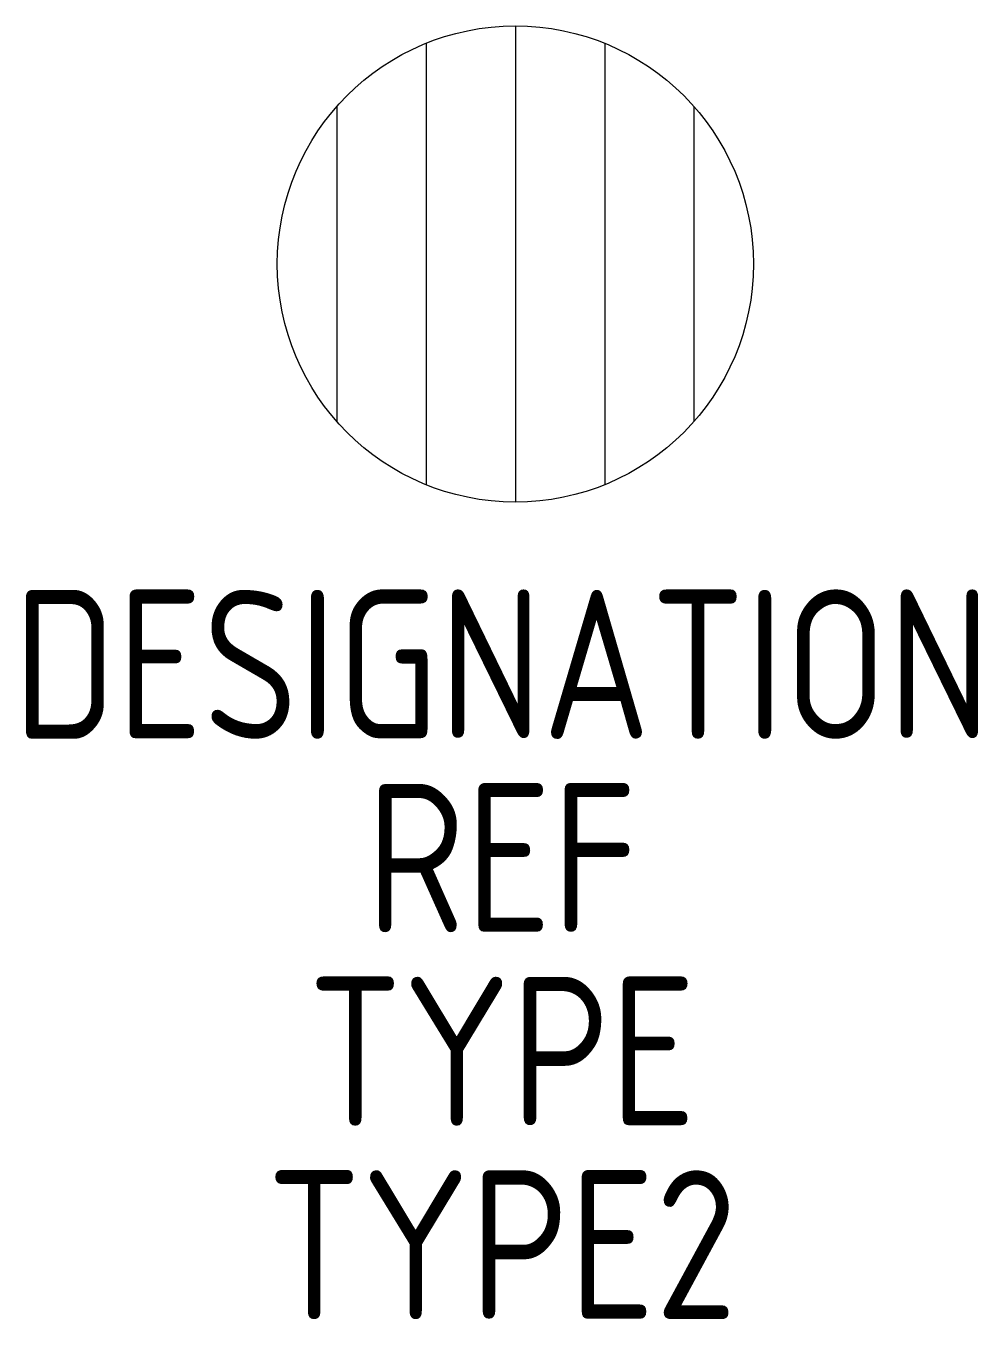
# Model space of a CAD drawing. Header units: millimetres. Extents: x -8.2 to 7.8, y -17.7 to 4.
import ezdxf
from ezdxf.enums import TextEntityAlignment as Align

# ---------------------------------------------------------------- set-up
doc = ezdxf.new("R2010")
doc.units = ezdxf.units.MM
for name, color, linetype in [('SYMB_FIL_FIN', 1, 'Continuous'), ('SYMB_TXT_NOM', 3, 'Continuous'), ('SYMBOLE', 3, 'Continuous')]:
    doc.layers.add(name, color=color, linetype=linetype)
doc.styles.add('NET2_5', font='isocp.shx', dxfattribs={"width": 0.9, "height": 2.5})

msp = doc.modelspace()

# ---------------------------------------------------------------- linework, layer by layer
at = {"layer": 'SYMB_FIL_FIN'}
for p, q in [((0, 4), (0, -4)), ((-1.5, 3.708), (-1.5, -3.708)), ((1.5, 3.708), (1.5, -3.708)), ((-3, 2.646), (-3, -2.646)), ((3, 2.646), (3, -2.646))]:
    msp.add_line(p, q, dxfattribs=at)
at = {"layer": 'SYMBOLE'}
msp.add_circle((0, 0), 4, dxfattribs=at)

# ---------------------------------------------------------------- texts
at = {"layer": 'SYMB_TXT_NOM', "style": 'NET2_5', "width": 0.9, "flags": 8}
for tag, text, p in [('DESIGNATION', 'A?', (-0.225, -7.974)), ('REF', '', (-0.225, -11.224)), ('TYPE', '', (-0.225, -14.474)), ('TYPE2', '', (-0.225, -17.724))]:
    msp.add_attdef(tag, text=text, height=2.5, dxfattribs=at).set_placement(p, align=Align.CENTER)

doc.saveas('drawing.dxf')
